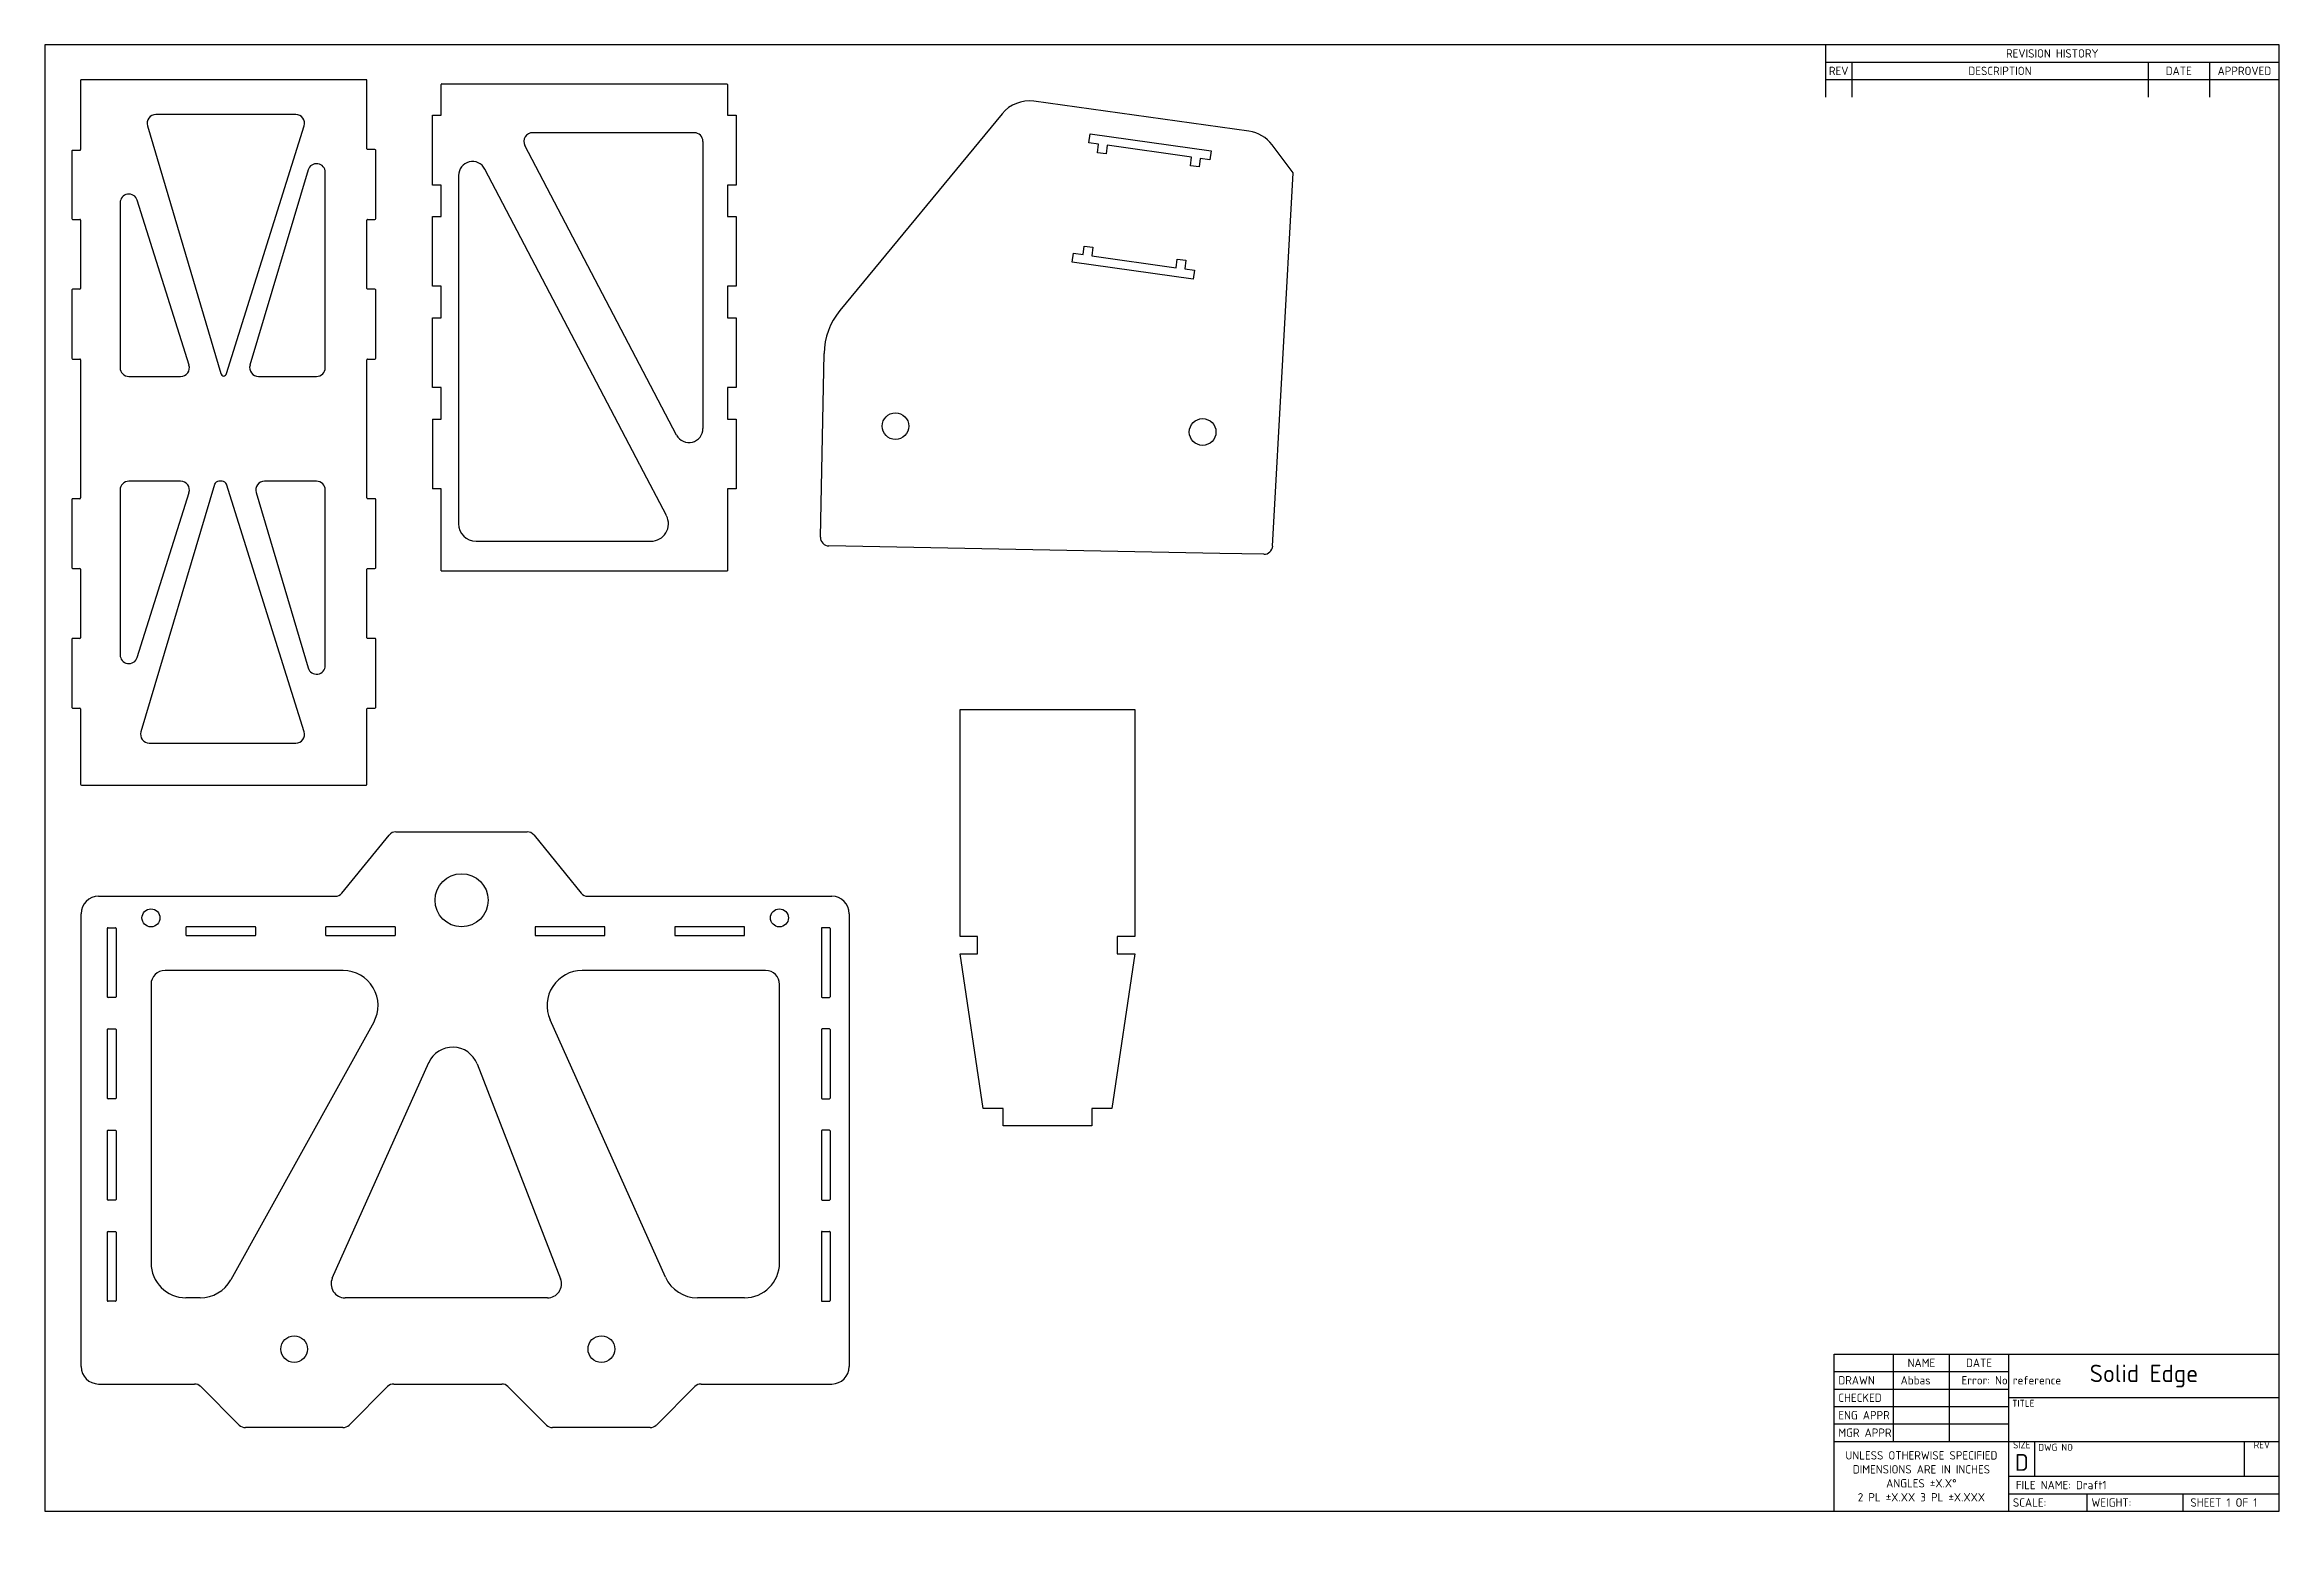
# Model space of a CAD drawing. Header units: inches. Extents: x 1 to 33, y -0.1 to 21.5.
import ezdxf
from ezdxf.entities.mleader import LeaderData, LeaderLine
from ezdxf.math import Vec2, Vec3

# ---------------------------------------------------------------- set-up
doc = ezdxf.new("R2010")
doc.units = ezdxf.units.IN
doc.header["$MEASUREMENT"] = 0
for name, color, linetype in [('BOTTOM_PART', 7, 'Continuous'), ('Default', 7, 'Continuous'), ('FRONT_BULKHEAD', 7, 'Continuous'), ('FRONT_SIDE', 7, 'Continuous'), ('PAYLOAD_CONNECTI', 7, 'Continuous'), ('SIDE_PART', 7, 'Continuous')]:
    doc.layers.add(name, color=color, linetype=linetype)

# ---------------------------------------------------------------- blocks, each defined once
blk = doc.blocks.new('SE')
at = {"layer": 'BOTTOM_PART', "color": 7, "linetype": 'Continuous'}
for p, q in [((1.515, 20.989), (1.515, 19.999)), ((5.615, 20.999), (1.525, 20.999)), ((5.615, 20.009), (5.615, 20.999)), ((4.597, 20.499), (2.591, 20.499)), ((2.471, 20.339), (3.522, 16.794)), ((3.603, 16.793), (4.717, 20.337)), ((1.39, 19.979), (1.39, 19.009)), ((1.4, 19.989), (1.505, 19.989)), ((5.73, 19.999), (5.625, 19.999)), ((5.74, 19.009), (5.74, 19.989)), ((4.773, 19.707), (3.94, 16.91)), ((5.018, 16.874), (5.018, 19.671)), ((2.08, 19.236), (2.08, 16.874)), ((3.067, 16.912), (2.324, 19.273)), ((1.4, 18.999), (1.505, 18.999)), ((1.515, 18.989), (1.515, 18.009)), ((5.615, 18.009), (5.615, 18.989)), ((5.625, 18.999), (5.73, 18.999)), ((1.39, 17.989), (1.39, 17.009)), ((1.505, 17.999), (1.4, 17.999)), ((5.73, 17.999), (5.625, 17.999)), ((5.74, 17.009), (5.74, 17.989)), ((1.4, 16.999), (1.505, 16.999)), ((1.515, 16.989), (1.515, 15.009)), ((5.615, 15.009), (5.615, 16.989)), ((5.625, 16.999), (5.73, 16.999)), ((2.205, 16.749), (2.947, 16.749)), ((4.06, 16.749), (4.893, 16.749)), ((2.08, 15.124), (2.08, 12.763)), ((2.947, 15.249), (2.205, 15.249)), ((2.324, 12.725), (3.067, 15.087)), ((3.433, 15.204), (2.378, 11.66)), ((3.543, 15.249), (3.493, 15.249)), ((4.717, 11.662), (3.603, 15.205)), ((4.028, 15.089), (4.773, 12.575)), ((4.893, 15.249), (4.148, 15.249)), ((5.018, 12.611), (5.018, 15.124)), ((1.39, 14.989), (1.39, 14.009)), ((1.505, 14.999), (1.4, 14.999)), ((5.73, 14.999), (5.625, 14.999)), ((5.74, 14.009), (5.74, 14.989)), ((1.4, 13.999), (1.505, 13.999)), ((1.515, 13.989), (1.515, 13.009)), ((5.615, 13.009), (5.615, 13.989)), ((5.625, 13.999), (5.73, 13.999)), ((1.39, 12.989), (1.39, 12.009)), ((1.505, 12.999), (1.4, 12.999)), ((5.73, 12.999), (5.625, 12.999)), ((5.74, 12.009), (5.74, 12.989)), ((1.4, 11.999), (1.505, 11.999)), ((1.515, 11.989), (1.515, 10.909)), ((5.615, 10.909), (5.615, 11.989)), ((5.625, 11.999), (5.73, 11.999)), ((2.498, 11.499), (4.597, 11.499)), ((1.525, 10.899), (5.605, 10.899))]:
    blk.add_line(p, q, dxfattribs=at)
for centre, radius, start, end in [((1.525, 20.989), 0.01, 90, 180), ((2.591, 20.374), 0.125, 90, 196.5113), ((4.597, 20.374), 0.125, 342.5528, 90), ((1.4, 19.979), 0.01, 90, 180), ((1.505, 19.999), 0.01, 270, 0), ((5.625, 20.009), 0.01, 180, 270), ((5.73, 19.989), 0.01, 0, 90), ((4.893, 19.671), 0.125, 0, 163.4261), ((2.205, 19.236), 0.125, 17.4472, 179.9999), ((1.4, 19.009), 0.01, 180, 270), ((1.505, 18.989), 0.01, 0, 90), ((5.625, 18.989), 0.01, 90, 180), ((5.73, 19.009), 0.01, 270, 0), ((1.4, 17.989), 0.01, 90, 180), ((1.505, 18.009), 0.01, 270, 0), ((5.625, 18.009), 0.01, 180, 270), ((5.73, 17.989), 0.01, 0, 90), ((1.4, 17.009), 0.01, 180, 270), ((1.505, 16.989), 0.01, 0, 90), ((5.625, 16.989), 0.01, 90, 180), ((5.73, 17.009), 0.01, 270, 0), ((2.205, 16.874), 0.125, 180, 270), ((2.947, 16.874), 0.125, 270, 17.4472), ((3.582, 16.812), 0.0625, 196.5112, 251.839), ((3.543, 16.812), 0.0625, 288.161, 342.5528), ((4.06, 16.874), 0.125, 163.4259, 270), ((4.893, 16.874), 0.125, 270, 0), ((2.205, 15.124), 0.125, 90, 180), ((2.947, 15.124), 0.125, 342.5528, 90), ((3.493, 15.187), 0.0625, 90, 163.4258), ((3.543, 15.187), 0.0625, 17.4472, 90), ((4.148, 15.124), 0.125, 90, 196.5113), ((4.893, 15.124), 0.125, 0, 90), ((1.4, 14.989), 0.01, 90, 180), ((1.505, 15.009), 0.01, 270, 0), ((5.625, 15.009), 0.01, 180, 270), ((5.73, 14.989), 0.01, 0, 90), ((1.4, 14.009), 0.01, 180, 270), ((1.505, 13.989), 0.01, 0, 90), ((5.625, 13.989), 0.01, 90, 180), ((5.73, 14.009), 0.01, 270, 0), ((1.4, 12.989), 0.01, 90, 180), ((1.505, 13.009), 0.01, 270, 0), ((5.625, 13.009), 0.01, 180, 270), ((5.73, 12.989), 0.01, 0, 90), ((2.205, 12.763), 0.125, 180.0001, 342.5528), ((4.893, 12.611), 0.125, 196.5114, 360), ((1.4, 12.009), 0.01, 180, 270), ((1.505, 11.989), 0.01, 0, 90), ((5.625, 11.989), 0.01, 90, 180), ((5.73, 12.009), 0.01, 270, 0), ((2.498, 11.624), 0.125, 163.4261, 270), ((4.597, 11.624), 0.125, 270, 17.4472), ((1.525, 10.909), 0.01, 180, 270), ((5.605, 10.909), 0.01, 270, 0)]:
    blk.add_arc(centre, radius, start, end, dxfattribs=at)
blk = doc.blocks.new('SE1')
at = {"layer": 'FRONT_SIDE', "color": 7, "linetype": 'Continuous'}
for p, q in [((6.677, 20.49), (6.677, 20.93)), ((6.687, 20.94), (10.767, 20.94)), ((10.777, 20.93), (10.777, 20.49)), ((6.552, 20.49), (6.677, 20.49)), ((6.552, 19.49), (6.552, 20.49)), ((10.777, 20.49), (10.902, 20.49)), ((10.902, 20.49), (10.902, 19.49)), ((10.302, 20.24), (7.988, 20.24)), ((10.049, 15.91), (7.877, 20.057)), ((10.427, 20.115), (10.427, 16.003)), ((6.927, 19.627), (6.927, 14.64)), ((9.523, 15.483), (7.304, 19.72)), ((6.677, 19.49), (6.552, 19.49)), ((6.677, 19.04), (6.677, 19.49)), ((10.777, 19.49), (10.777, 19.04)), ((10.902, 19.49), (10.777, 19.49)), ((6.552, 19.04), (6.677, 19.04)), ((6.552, 18.04), (6.552, 19.04)), ((10.777, 19.04), (10.902, 19.04)), ((10.902, 19.04), (10.902, 18.04)), ((6.677, 18.04), (6.552, 18.04)), ((6.677, 17.59), (6.677, 18.04)), ((10.777, 18.04), (10.777, 17.59)), ((10.902, 18.04), (10.777, 18.04)), ((6.552, 17.59), (6.677, 17.59)), ((6.552, 16.59), (6.552, 17.59)), ((10.777, 17.59), (10.902, 17.59)), ((10.902, 17.59), (10.902, 16.59)), ((6.677, 16.59), (6.552, 16.59)), ((6.677, 16.14), (6.677, 16.59)), ((10.777, 16.59), (10.777, 16.14)), ((10.902, 16.59), (10.777, 16.59)), ((6.552, 16.14), (6.677, 16.14)), ((6.552, 16.14), (6.552, 15.14)), ((10.777, 16.14), (10.902, 16.14)), ((10.902, 16.14), (10.902, 15.14)), ((9.904, 14.756), (9.527, 15.475)), ((6.677, 15.14), (6.552, 15.14)), ((6.677, 13.966), (6.677, 15.14)), ((10.777, 15.14), (10.777, 13.966)), ((10.902, 15.14), (10.777, 15.14)), ((7.177, 14.39), (9.682, 14.39)), ((6.677, 13.966), (10.777, 13.966))]:
    blk.add_line(p, q, dxfattribs=at)
for centre, radius, start, end in [((6.687, 20.93), 0.01, 90, 180), ((10.767, 20.93), 0.01, 0, 90), ((7.988, 20.115), 0.125, 90, 207.646), ((10.302, 20.115), 0.125, 0, 90), ((7.127, 19.627), 0.2, 27.646, 180), ((10.227, 16.003), 0.2, 207.646, 0), ((9.346, 15.39), 0.2, 24.9994, 27.646), ((9.682, 14.64), 0.25, 270, 27.64), ((7.177, 14.64), 0.25, 180, 270)]:
    blk.add_arc(centre, radius, start, end, dxfattribs=at)
blk = doc.blocks.new('SE2')
at = {"layer": 'SIDE_PART', "color": 7, "linetype": 'Continuous'}
for p, q in [((5.257, 9.352), (5.932, 10.183)), ((6.029, 10.229), (7.91, 10.229)), ((8.007, 10.183), (8.682, 9.352)), ((1.772, 9.306), (5.16, 9.306)), ((8.779, 9.306), (12.272, 9.306)), ((1.522, 2.572), (1.522, 9.056)), ((12.522, 9.056), (12.522, 2.572)), ((1.897, 8.846), (1.897, 7.866)), ((1.907, 8.856), (2.012, 8.856)), ((2.022, 8.846), (2.022, 7.866)), ((3.022, 8.859), (3.022, 8.753)), ((4.012, 8.869), (3.032, 8.869)), ((3.032, 8.743), (4.012, 8.743)), ((4.022, 8.753), (4.022, 8.859)), ((5.022, 8.859), (5.022, 8.753)), ((6.012, 8.869), (5.032, 8.869)), ((5.032, 8.743), (6.012, 8.743)), ((6.022, 8.753), (6.022, 8.859)), ((8.022, 8.859), (8.022, 8.753)), ((9.012, 8.869), (8.032, 8.869)), ((8.032, 8.743), (9.012, 8.743)), ((9.022, 8.753), (9.022, 8.859)), ((10.022, 8.859), (10.022, 8.753)), ((11.012, 8.869), (10.032, 8.869)), ((10.032, 8.743), (11.012, 8.743)), ((11.022, 8.753), (11.022, 8.859)), ((12.122, 8.846), (12.122, 7.866)), ((12.237, 8.856), (12.132, 8.856)), ((12.247, 8.846), (12.247, 7.866)), ((2.523, 8.043), (2.523, 4.056)), ((5.274, 8.243), (2.723, 8.243)), ((11.323, 8.243), (8.695, 8.243)), ((11.523, 4.056), (11.523, 8.043)), ((2.012, 7.856), (1.907, 7.856)), ((12.132, 7.856), (12.237, 7.856)), ((1.897, 7.396), (1.897, 6.416)), ((1.907, 7.406), (2.012, 7.406)), ((2.022, 7.396), (2.022, 6.416)), ((5.711, 7.501), (3.665, 3.814)), ((9.89, 3.852), (8.238, 7.539)), ((12.122, 7.396), (12.122, 6.416)), ((12.237, 7.406), (12.132, 7.406)), ((12.247, 7.396), (12.247, 6.416)), ((5.118, 3.838), (6.5, 6.924)), ((7.192, 6.906), (8.386, 3.829)), ((2.012, 6.406), (1.907, 6.406)), ((12.132, 6.406), (12.237, 6.406)), ((1.897, 5.946), (1.897, 4.966)), ((1.907, 5.956), (2.012, 5.956)), ((2.022, 5.946), (2.022, 4.966)), ((12.122, 5.946), (12.122, 4.966)), ((12.237, 5.956), (12.132, 5.956)), ((12.247, 5.946), (12.247, 4.966)), ((2.012, 4.956), (1.907, 4.956)), ((12.132, 4.956), (12.237, 4.956)), ((1.897, 4.496), (1.897, 3.516)), ((1.907, 4.506), (2.012, 4.506)), ((2.022, 4.496), (2.022, 3.516)), ((12.122, 4.497), (12.122, 3.516)), ((12.132, 4.507), (12.237, 4.507)), ((12.247, 4.497), (12.247, 3.516)), ((3.228, 3.556), (3.023, 3.556)), ((8.2, 3.556), (5.301, 3.556)), ((11.023, 3.556), (10.347, 3.556)), ((2.012, 3.506), (1.907, 3.506)), ((12.132, 3.506), (12.237, 3.506)), ((1.772, 2.322), (3.145, 2.322)), ((3.786, 1.734), (3.234, 2.285)), ((5.911, 2.285), (5.359, 1.734)), ((5.999, 2.322), (7.545, 2.322)), ((8.186, 1.734), (7.634, 2.285)), ((10.311, 2.285), (9.759, 1.734)), ((10.399, 2.322), (12.272, 2.322)), ((5.27, 1.697), (3.874, 1.697)), ((9.67, 1.697), (8.274, 1.697))]:
    blk.add_line(p, q, dxfattribs=at)
for centre, radius in [((6.97, 9.249), 0.38), ((2.522, 8.997), 0.129), ((11.522, 8.997), 0.129), ((4.572, 2.822), 0.191), ((8.972, 2.822), 0.191)]:
    blk.add_circle(centre, radius, dxfattribs=at)
for centre, radius, start, end in [((6.029, 10.104), 0.125, 90, 140.8886), ((7.91, 10.104), 0.125, 39.1114, 90), ((1.772, 9.056), 0.25, 90, 180), ((5.16, 9.431), 0.125, 270, 320.8886), ((8.779, 9.431), 0.125, 219.1114, 270), ((12.272, 9.056), 0.25, 0, 90), ((1.907, 8.846), 0.01, 90, 180), ((2.012, 8.846), 0.01, 0, 90), ((3.032, 8.859), 0.01, 90, 180), ((3.032, 8.753), 0.01, 180, 270), ((4.012, 8.859), 0.01, 0, 90), ((4.012, 8.753), 0.01, 270, 0), ((5.032, 8.859), 0.01, 90, 180), ((5.032, 8.753), 0.01, 180, 270), ((6.012, 8.859), 0.01, 0, 90), ((6.012, 8.753), 0.01, 270, 0), ((8.032, 8.859), 0.01, 90, 180), ((8.032, 8.753), 0.01, 180, 270), ((9.012, 8.859), 0.01, 0, 90), ((9.012, 8.753), 0.01, 270, 0), ((10.032, 8.859), 0.01, 90, 180), ((10.032, 8.753), 0.01, 180, 270), ((11.012, 8.859), 0.01, 0, 90), ((11.012, 8.753), 0.01, 270, 0), ((12.132, 8.846), 0.01, 90, 180), ((12.237, 8.846), 0.01, 0, 90), ((2.723, 8.043), 0.2, 90, 180), ((5.274, 7.743), 0.5, 330.9817, 90), ((8.695, 7.743), 0.5, 90, 204.1347), ((11.323, 8.043), 0.2, 0, 90), ((1.907, 7.866), 0.01, 180, 270), ((2.012, 7.866), 0.01, 270, 0), ((12.132, 7.866), 0.01, 180, 270), ((12.237, 7.866), 0.01, 270, 0), ((1.907, 7.396), 0.01, 90, 180), ((2.012, 7.396), 0.01, 0, 90), ((12.132, 7.396), 0.01, 90, 180), ((12.237, 7.396), 0.01, 0, 90), ((6.842, 6.77), 0.375, 21.2115, 155.8765), ((1.907, 6.416), 0.01, 180, 270), ((2.012, 6.416), 0.01, 270, 0), ((12.132, 6.416), 0.01, 180, 270), ((12.237, 6.416), 0.01, 270, 0), ((1.907, 5.946), 0.01, 90, 180), ((2.012, 5.946), 0.01, 0, 90), ((12.132, 5.946), 0.01, 90, 180), ((12.237, 5.946), 0.01, 0, 90), ((1.907, 4.966), 0.01, 180, 270), ((2.012, 4.966), 0.01, 270, 0), ((12.132, 4.966), 0.01, 180, 270), ((12.237, 4.966), 0.01, 270, 0), ((1.907, 4.496), 0.01, 90, 180), ((2.012, 4.496), 0.01, 0, 90), ((12.132, 4.497), 0.01, 90.3536, 180.0006), ((12.237, 4.497), 0.01, 359.9994, 90.3536), ((3.023, 4.056), 0.5, 180, 270), ((10.347, 4.056), 0.5, 204.1347, 270), ((11.023, 4.056), 0.5, 270, 0), ((3.228, 4.056), 0.5, 270, 330.9817), ((5.301, 3.756), 0.2, 155.8765, 270), ((8.2, 3.756), 0.2, 270, 21.2115), ((1.907, 3.516), 0.01, 180, 270), ((2.012, 3.516), 0.01, 270, 0), ((12.132, 3.516), 0.01, 180, 270), ((12.237, 3.516), 0.01, 270, 0), ((1.772, 2.572), 0.25, 180, 270), ((12.272, 2.572), 0.25, 270, 0), ((3.145, 2.197), 0.125, 45, 90), ((5.999, 2.197), 0.125, 90, 135), ((7.545, 2.197), 0.125, 45, 90), ((10.399, 2.197), 0.125, 90, 135), ((3.874, 1.822), 0.125, 225, 270), ((5.27, 1.822), 0.125, 270, 315), ((8.274, 1.822), 0.125, 225, 270), ((9.67, 1.822), 0.125, 270, 315)]:
    blk.add_arc(centre, radius, start, end, dxfattribs=at)
blk = doc.blocks.new('SE3')
at = {"layer": 'PAYLOAD_CONNECTI', "color": 7, "linetype": 'Continuous'}
for p, q in [((14.711, 20.512), (12.388, 17.694)), ((18.245, 20.261), (15.165, 20.689)), ((15.953, 20.096), (15.972, 20.225)), ((15.972, 20.225), (17.704, 19.981)), ((16.093, 20.077), (15.953, 20.096)), ((16.076, 19.953), (16.093, 20.077)), ((16.2, 19.935), (16.076, 19.953)), ((16.216, 20.059), (16.2, 19.935)), ((17.423, 19.89), (16.216, 20.059)), ((17.406, 19.766), (17.423, 19.89)), ((17.547, 19.872), (17.53, 19.749)), ((17.686, 19.853), (17.547, 19.872)), ((17.704, 19.981), (17.686, 19.853)), ((18.877, 19.666), (18.576, 20.066)), ((17.53, 19.749), (17.406, 19.766)), ((18.584, 14.321), (18.877, 19.666)), ((15.87, 18.494), (15.887, 18.617)), ((15.887, 18.617), (16.011, 18.6)), ((16.011, 18.6), (15.994, 18.476)), ((15.713, 18.385), (15.731, 18.513)), ((17.446, 18.141), (15.713, 18.385)), ((15.731, 18.513), (15.87, 18.494)), ((15.994, 18.476), (17.201, 18.307)), ((17.201, 18.307), (17.217, 18.431)), ((17.217, 18.431), (17.341, 18.413)), ((17.341, 18.413), (17.325, 18.289)), ((17.325, 18.289), (17.464, 18.27)), ((17.464, 18.27), (17.446, 18.141)), ((12.109, 14.45), (12.16, 17.078)), ((17.828, 14.215), (12.231, 14.322)), ((18.457, 14.203), (17.828, 14.215))]:
    blk.add_line(p, q, dxfattribs=at)
for centre in [(13.183, 16.038), (17.582, 15.954)]:
    blk.add_circle(centre, 0.191, dxfattribs=at)
for centre, radius, start, end in [((15.096, 20.194), 0.5, 82.0883, 140.5007), ((18.177, 19.766), 0.5, 36.8929, 82.0883), ((13.16, 17.058), 1, 140.5007, 178.8787), ((12.233, 14.447), 0.125, 178.8787, 268.906), ((18.46, 14.328), 0.125, 268.8619, 356.8696)]:
    blk.add_arc(centre, radius, start, end, dxfattribs=at)
blk = doc.blocks.new('SE4')
at = {"layer": 'FRONT_BULKHEAD', "color": 7, "linetype": 'Continuous'}
for p, q in [((14.11, 8.731), (14.11, 11.981)), ((14.11, 11.981), (16.61, 11.981)), ((16.61, 11.981), (16.61, 8.731)), ((14.36, 8.731), (14.11, 8.731)), ((14.36, 8.481), (14.36, 8.731)), ((16.36, 8.731), (16.36, 8.481)), ((16.61, 8.731), (16.36, 8.731)), ((14.11, 8.481), (14.36, 8.481)), ((14.437, 6.267), (14.11, 8.481)), ((16.61, 8.481), (16.282, 6.267)), ((16.36, 8.481), (16.61, 8.481)), ((14.724, 6.267), (14.437, 6.267)), ((14.724, 6.017), (14.724, 6.267)), ((15.995, 6.267), (15.995, 6.017)), ((16.282, 6.267), (15.995, 6.267)), ((15.995, 6.017), (14.724, 6.017))]:
    blk.add_line(p, q, dxfattribs=at)
blk = doc.blocks.new('_DOT')
at = {"color": 0}
blk.add_line((0, 0), (-1, 0), dxfattribs=at)
at = {"color": 0, "const_width": 0.333}
blk.add_lwpolyline([(-0.1665, 0, 1), (0.1665, 0, 1)], format="xyb", close=True, dxfattribs=at)

msp = doc.modelspace()

# ---------------------------------------------------------------- linework, layer by layer
at = {"layer": 'Default', "color": 7, "linetype": 'Continuous'}
for p, q in [((33, 21.5), (1, 21.5)), ((1, 21.5), (1, 0.5)), ((26.5, 21.5), (26.5, 20.75)), ((33, 0.5), (33, 21.5)), ((26.5, 21.25), (33, 21.25)), ((26.88, 21.25), (26.88, 20.75)), ((31.12, 21.25), (31.12, 20.75)), ((32, 21.25), (32, 20.75)), ((26.5, 21), (33, 21)), ((26.625, 0.5), (26.625, 2.75)), ((26.625, 2.75), (33, 2.75)), ((27.475, 1.5), (27.475, 2.75)), ((28.275, 1.5), (28.275, 2.75)), ((29.125, 0.5), (29.125, 2.75)), ((26.625, 2.5), (29.125, 2.5)), ((26.625, 2.25), (29.125, 2.25)), ((26.625, 2), (29.125, 2)), ((29.125, 2.13), (33, 2.13)), ((26.625, 1.75), (29.125, 1.75)), ((26.625, 1.5), (33, 1.5)), ((29.5, 1), (29.5, 1.5)), ((32.5, 1), (32.5, 1.5)), ((29.125, 1), (33, 1)), ((29.125, 0.75), (33, 0.75)), ((30.25, 0.5), (30.25, 0.75)), ((31.625, 0.5), (31.625, 0.75)), ((1, 0.5), (33, 0.5))]:
    msp.add_line(p, q, dxfattribs=at)

# ---------------------------------------------------------------- block references
at = {"layer": 'Default'}
for name in ['SE', 'SE1', 'SE3', 'SE4', 'SE2']:
    msp.add_blockref(name, (0, 0), dxfattribs=at)

# ---------------------------------------------------------------- texts
for s, insert, char_height, width, attachment_point in [('{\\fSolid Edge ANSI|b0||i0||c0|p34;\\C7;\\W1.;REV}', (26.69, 21.125), 0.12, 0.38, 5), ('{\\fSolid Edge ANSI|b0||i0||c0|p34;\\C7;\\W1.;DESCRIPTION}', (29, 21.125), 0.12, 4.24, 5), ('{\\fSolid Edge ANSI|b0||i0||c0|p34;\\C7;\\W1.;REVISION HISTORY}', (29.75, 21.375), 0.12, 6.5, 5), ('{\\fSolid Edge ANSI|b0||i0||c0|p34;\\C7;\\W1.;DATE}', (31.56, 21.125), 0.12, 0.88, 5), ('{\\fSolid Edge ANSI|b0||i0||c0|p34;\\C7;\\W1.;APPROVED}', (32.5, 21.125), 0.12, 1, 5), ('{\\fSolid Edge ANSI|b0||i0||c0|p34;\\C7;\\W1.;NAME}', (27.875, 2.625), 0.12, 0.8, 5), ('{\\fSolid Edge ANSI|b0||i0||c0|p34;\\C7;\\W1.;DATE}', (28.7, 2.625), 0.12, 0.85, 5), ('{\\fSolid Edge ANSI|b1||i0||c0|p34;\\C7;\\W1.;Solid Edge}', (31.062, 2.436), 0.25, 3.875, 5), ('{\\fSolid Edge ANSI|b0||i0||c0|p34;\\C7;\\W1.;DRAWN}', (26.685, 2.375), 0.12, 0.79, 4), ('{\\fSolid Edge ANSI|b0||i0||c0|p34;\\C7;\\W1.;CHECKED}', (26.685, 2.125), 0.12, 0.79, 4), ('{\\fSolid Edge ANSI|b0||i0||c0|p34;\\C7;\\W1.;ENG APPR}', (26.685, 1.875), 0.12, 0.79, 4), ('{\\fSolid Edge ANSI|b0||i0||c0|p34;\\C7;\\W1.;TITLE}', (29.175, 2.095), 0.1, 3.825, 1), ('{\\fSolid Edge ANSI|b0||i0||c0|p34;\\C7;\\W1.;MGR APPR}', (26.685, 1.625), 0.12, 0.79, 4), ('{\\fSolid Edge ANSI|b0||i0||c0|p34;\\C7;\\W1.;UNLESS OTHERWISE SPECIFIED\\P}{\\fSolid Edge ANSI|b0||i0||c0|p34;\\C7;\\W1.;DIMENSIONS ARE IN INCHES\\P}{\\fSolid Edge ANSI|b0||i0||c0|p34;\\C7;\\W1.;ANGLES ±X.X°\\P}{\\fSolid Edge ANSI|b0||i0||c0|p34;\\C7;\\W1.;2 PL ±X.XX 3 PL ±X.XXX}', (27.875, 1), 0.12, 2.5, 5), ('{\\fSolid Edge ANSI|b0||i0||c0|p34;\\C7;\\W1.;SIZE}', (29.312, 1.5), 0.1, 0.375, 2), ('{\\fSolid Edge ANSI|b1||i0||c0|p34;\\C7;\\W1.;D}', (29.312, 1.199), 0.24, 0.375, 5), ('{\\fSolid Edge ANSI|b0||i0||c0|p34;\\C7;\\W1.;DWG NO}', (29.55, 1.465), 0.1, 2.95, 1), ('{\\fSolid Edge ANSI|b0||i0||c0|p34;\\C7;\\W1.;REV}', (32.75, 1.5), 0.1, 0.5, 2), ('{\\fSolid Edge ANSI|b0||i0||c0|p34;\\C7;\\W1.;SCALE:}', (29.185, 0.625), 0.12, 1.065, 4), ('{\\fSolid Edge ANSI|b0||i0||c0|p34;\\C7;\\W1.;WEIGHT:}', (30.31, 0.625), 0.12, 1.315, 4)]:
    msp.add_mtext(s, dxfattribs=dict(at, insert=insert, char_height=char_height, width=width, attachment_point=attachment_point))

# ---------------------------------------------------------------- leaders
at = {"layer": 'Default', "color": 7, "linetype": 'Continuous'}
ml = msp.add_multileader_mtext('Standard', dxfattribs=at)
ml.set_content('\\pxsm0.9;{\\fSolid Edge ANSI|c0|p34;\\W1.;Abbas\\P}', color=256)
ml.set_leader_properties(linetype='ByLayer')
ml.set_arrow_properties(name='DOT')
ml.build(insert=Vec2(0, 0))
ml.multileader.update_dxf_attribs({"leader_type": 0, "dogleg_length": 0, "arrow_head_size": 0.12})
ctx = ml.context
ctx.base_point, ctx.char_height, ctx.arrow_head_size, ctx.landing_gap_size = Vec3(27.487, 2.435), 0.12, 0.12, 0.042
ctx.mtext.insert = Vec3(27.577, 2.435)
ml = msp.add_multileader_mtext('Standard', dxfattribs=at)
ml.set_content('\\pxsm0.9;{\\fSolid Edge ANSI|c0|p34;\\W1.; Error: No reference\\P}', color=256)
ml.set_leader_properties(linetype='ByLayer')
ml.set_arrow_properties(name='DOT')
ml.build(insert=Vec2(0, 0))
ml.multileader.update_dxf_attribs({"leader_type": 0, "dogleg_length": 0, "arrow_head_size": 0.12})
ctx = ml.context
ctx.base_point, ctx.char_height, ctx.arrow_head_size, ctx.landing_gap_size = Vec3(28.287, 2.435), 0.12, 0.12, 0.042
ctx.mtext.insert = Vec3(28.377, 2.435)
ml = msp.add_multileader_mtext('Standard', dxfattribs=at)
ml.set_content('\\pxsm0.9;{\\fSolid Edge ANSI|c0|p34;\\W1.;FILE NAME: Draft1\\P}', color=256)
ml.set_leader_properties(linetype='ByLayer')
ml.set_arrow_properties(name='DOT')
ml.build(insert=Vec2(0, 0))
ml.multileader.update_dxf_attribs({"leader_type": 0, "dogleg_length": 0, "arrow_head_size": 0.12})
ctx = ml.context
ctx.base_point, ctx.char_height, ctx.arrow_head_size, ctx.landing_gap_size = Vec3(29.137, 0.935), 0.12, 0.12, 0.042
ctx.mtext.insert = Vec3(29.227, 0.935)
ml = msp.add_multileader_mtext('Standard', dxfattribs=at)
ml.set_content('\\pxsm0.9;{\\fSolid Edge ANSI|c0|p34;\\W1.;SHEET 1 OF 1\\P}', color=256)
ml.set_leader_properties(linetype='ByLayer')
ml.set_arrow_properties(name='DOT')
ml.build(insert=Vec2(0, 0))
ml.multileader.update_dxf_attribs({"leader_type": 0, "dogleg_length": 0, "arrow_head_size": 0.12})
ctx = ml.context
ctx.base_point, ctx.char_height, ctx.arrow_head_size, ctx.landing_gap_size = Vec3(31.637, 0.685), 0.12, 0.12, 0.042
ctx.mtext.insert = Vec3(31.727, 0.685)

doc.saveas('drawing.dxf')
